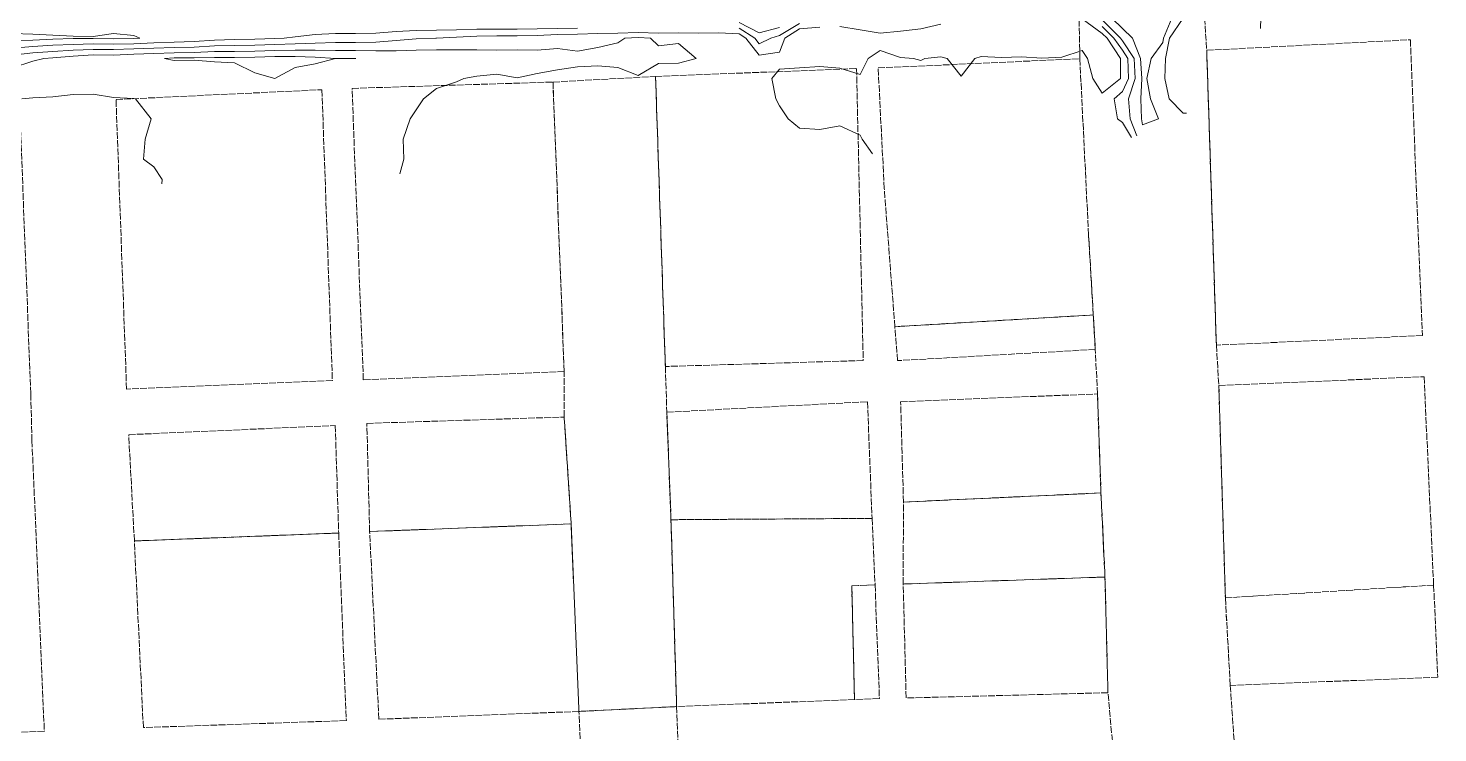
# Model space of a CAD drawing. Extents: x 2926914 to 2934323, y 13779309 to 13785155.
# Drawn here: x 2930018 to 2931065, y 13780807 to 13781331 of the extents above; entities that cross this region are included whole.
import ezdxf

# ---------------------------------------------------------------- set-up
doc = ezdxf.new("R2010")
doc.units = 21
doc.header["$LTSCALE"] = 10
doc.header["$MEASUREMENT"] = 0
doc.linetypes.add('DASHED', pattern=[0.6, 0.5, -0.1])
doc.layers.add('PROJ-ADJOINING', color=8, linetype='DASHED', lineweight=13)
doc.layers.add('TOPO-CONTOUR', color=34, linetype='CONTINUOUS', lineweight=9)

msp = doc.modelspace()

# ---------------------------------------------------------------- linework, layer by layer
at = {"layer": 'PROJ-ADJOINING'}
for points in [[(2930917, 13780757.2), (2930827.8, 13780753.5), (2930820.2, 13780837.2), (2930818, 13780923.2), (2930815, 13780985.7), (2930812.4, 13781059.3), (2930810.8, 13781092.4), (2930809.3, 13781118), (2930805.8, 13781177.5), (2930799.3, 13781308.4), (2930797.7, 13781394.2), (2930888.3, 13781398.8), (2930893.6, 13781314.7), (2930900.8, 13781095.5), (2930902.6, 13781065.5), (2930907.5, 13780907.7), (2930911.1, 13780842.7)], [(2930900.8, 13781095.5), (2930893.6, 13781314.7), (2931045, 13781322.5), (2931054, 13781102.7)], [(2930664.2, 13781109.4), (2930661.8, 13781109.2), (2930653.9, 13781212), (2930649.4, 13781301.6), (2930799.3, 13781308.4), (2930805.8, 13781177.5), (2930809.3, 13781118)], [(2930491.2, 13781079.7), (2930483.9, 13781295.3), (2930633.3, 13781301.1), (2930638.3, 13781084.1)], [(2930266.7, 13781069.7), (2930258.3, 13781286.4), (2930407.7, 13781291.1), (2930416, 13781076)], [(2930499.6, 13780826.9), (2930427, 13780823.3), (2930421.2, 13780962.7), (2930416, 13781042.1), (2930416, 13781076), (2930407.7, 13781291.1), (2930483.9, 13781295.3), (2930491.2, 13781079.7), (2930492.3, 13781045.7), (2930495.4, 13780965.8)], [(2930090.7, 13781062.9), (2930082.9, 13781278.1), (2930235.9, 13781285.4), (2930243.7, 13781069.2)], [(2929685.3, 13781262.3), (2929834.9, 13781267.7), (2929860, 13781269), (2930011.2, 13781274.4), (2930019.5, 13781059.3), (2930020.4, 13781024.6), (2930029.6, 13780808.6), (2929880.3, 13780801.9), (2929853.1, 13780800.3), (2929699.7, 13780796.1)], [(2930810.8, 13781092.4), (2930665.2, 13781084.1), (2930663.8, 13781084.1), (2930661.8, 13781109.2), (2930664.2, 13781109.4), (2930809.3, 13781118)], [(2930902.6, 13781065.5), (2931055.2, 13781072.1), (2931062.3, 13780917.2), (2930907.5, 13780907.7)], [(2930815, 13780985.7), (2930668.2, 13780978.9), (2930666.1, 13781053.5), (2930812.4, 13781059.3)], [(2930644.9, 13780966.8), (2930495.4, 13780965.8), (2930492.3, 13781045.7), (2930641.4, 13781053.5)], [(2930248.4, 13780955.9), (2930096.5, 13780950), (2930092.3, 13781029), (2930245.8, 13781035.8)], [(2930271.4, 13780957), (2930269.3, 13781037.4), (2930416, 13781042.1), (2930421.2, 13780962.7)], [(2930818, 13780923.2), (2930668, 13780918), (2930668.2, 13780978.9), (2930815, 13780985.7)], [(2930427, 13780823.3), (2930278.2, 13780817.5), (2930271.4, 13780957), (2930421.2, 13780962.7)], [(2930499.6, 13780826.9), (2930495.4, 13780965.8), (2930644.9, 13780966.8), (2930647.1, 13780917.5), (2930629.8, 13780916.7), (2930631.8, 13780832.2)], [(2930254.1, 13780816.5), (2930103.2, 13780811.3), (2930096.5, 13780950), (2930248.4, 13780955.9)], [(2930820.2, 13780837.2), (2930670.2, 13780833.3), (2930668, 13780918), (2930818, 13780923.2)], [(2930650.3, 13780833), (2930631.8, 13780832.2), (2930629.8, 13780916.7), (2930647.1, 13780917.5)], [(2930907.5, 13780907.7), (2931062.3, 13780917.2), (2931065.4, 13780848.7), (2930911.1, 13780842.7)], [(2930537.8, 13779921.8), (2930453.9, 13779923.5), (2930452.9, 13779948.5), (2930444.1, 13780172.6), (2930442.1, 13780218.2), (2930451.7, 13780219), (2930448.6, 13780265.1), (2930440.4, 13780484.2), (2930438.6, 13780516.4), (2930430.4, 13780737), (2930427, 13780823.3), (2930499.6, 13780826.9), (2930502.8, 13780739.9), (2930505.7, 13780671.1), (2930511, 13780521.6), (2930513.3, 13780491.8), (2930516.2, 13780421.7), (2930519.2, 13780346.1), (2930522.1, 13780271.2), (2930527.3, 13780176.1), (2930531.4, 13780067.4), (2930535.5, 13779958.8)]]:
    msp.add_lwpolyline(points, close=True, dxfattribs=at)
at = {"layer": 'TOPO-CONTOUR'}
for points, elevation in [([(2930944.1, 13781362.7), (2930936, 13781358), (2930921, 13781361), (2930906, 13781363.5), (2930895.8, 13781353.7), (2930891, 13781352.8), (2930876, 13781346.9), (2930867.7, 13781338.7), (2930861.6, 13781323.7), (2930861, 13781320.5), (2930852.2, 13781308.7), (2930849, 13781293.7), (2930851.9, 13781278.7), (2930857.8, 13781263.7)], 124.5), ([(2930933.6, 13781331), (2930933.8, 13781338.7), (2930921, 13781348.9), (2930906, 13781350.8), (2930891, 13781348.2), (2930876.2, 13781338.7), (2930876, 13781338.5), (2930866, 13781323.7), (2930862.9, 13781308.7), (2930862.6, 13781293.7), (2930865.6, 13781278.7), (2930876, 13781268), (2930878.5, 13781268)], 124), ([(2930606, 13781332), (2930591, 13781330.6), (2930580, 13781323.7), (2930576, 13781313.4), (2930561, 13781311), (2930551.1, 13781323.7), (2930546, 13781326.9), (2930531, 13781327.6), (2930516, 13781327.4), (2930501, 13781327.6), (2930486, 13781327.5), (2930471, 13781328), (2930456, 13781327.5), (2930441, 13781327.3), (2930426, 13781326.8), (2930411, 13781326.5), (2930396, 13781325.8), (2930381, 13781325.5), (2930366, 13781325.4), (2930351, 13781325.2), (2930336, 13781324.4), (2930321, 13781323.7), (2930320.6, 13781323.7), (2930306, 13781323.2), (2930291, 13781322), (2930276, 13781320.7), (2930261, 13781320.5), (2930246, 13781320.4), (2930231, 13781320.1), (2930216, 13781319.5), (2930201, 13781318.9), (2930186, 13781318.4), (2930171, 13781318.2), (2930156, 13781318), (2930141, 13781317.1), (2930126, 13781316.8), (2930111, 13781316.3), (2930096, 13781315.7), (2930081, 13781315.2), (2930066, 13781315.3), (2930051, 13781314.7), (2930036, 13781313.8), (2930021, 13781312.9), (2930006, 13781311.1)], 123), ([(2930426, 13781331.2), (2930411, 13781331), (2930396, 13781330.6), (2930381, 13781330.5), (2930366, 13781330.5), (2930351, 13781330.5), (2930336, 13781330), (2930321, 13781329.6), (2930306, 13781329.4), (2930291, 13781328.7), (2930276, 13781327.5), (2930261, 13781327.3), (2930246, 13781327.2), (2930231, 13781326.5), (2930216, 13781324.8), (2930207.9, 13781323.7), (2930201, 13781323.4), (2930186, 13781322.9), (2930171, 13781322.6), (2930156, 13781322.3), (2930141, 13781321.2), (2930126, 13781320.8), (2930111, 13781320.2), (2930096, 13781319.6), (2930081, 13781319.2), (2930066, 13781319.4), (2930051, 13781319), (2930036, 13781318.4), (2930021, 13781317.6), (2930006, 13781316.4)], 123.5), ([(2930576, 13781331.6), (2930561, 13781327.7), (2930546, 13781335.4)], 124), ([(2930591, 13781334.5), (2930576, 13781325.8), (2930569.5, 13781323.7), (2930561, 13781319.6), (2930557.8, 13781323.7), (2930546, 13781331.2)], 123.5), ([(2930645.2, 13781237.7), (2930637.6, 13781248.7), (2930636, 13781251.5), (2930621, 13781258.6), (2930606, 13781255.8), (2930591, 13781256.7), (2930582.6, 13781263.7), (2930576, 13781273.3), (2930573.4, 13781278.7), (2930570.3, 13781293.7), (2930576, 13781300.6), (2930591, 13781301.7), (2930606, 13781302.7), (2930621, 13781301.3), (2930636, 13781296.6), (2930642, 13781308.7), (2930651, 13781314.6), (2930666, 13781309.4), (2930675.6, 13781308.7), (2930681, 13781307), (2930684, 13781308.7), (2930696, 13781309.8), (2930700.6, 13781308.7), (2930711, 13781295.4), (2930721.3, 13781308.7), (2930726, 13781310.1), (2930741, 13781309.3), (2930756, 13781309.9), (2930771, 13781308.9), (2930786, 13781309.5), (2930801, 13781314.5), (2930805.1, 13781308.7), (2930809, 13781293.7), (2930816, 13781282.8), (2930829.5, 13781293.7), (2930829.5, 13781308.7), (2930819.6, 13781323.7), (2930816, 13781327.3), (2930801, 13781338.1)], 123), ([(2930696, 13781334.1), (2930681, 13781330.6), (2930666, 13781328.9), (2930651, 13781327.4), (2930636, 13781330), (2930621, 13781332.4)], 123), ([(2930841.7, 13781251), (2930836.6, 13781263.7), (2930835.4, 13781278.7), (2930840.4, 13781293.7), (2930839.7, 13781308.7), (2930831, 13781321.7), (2930829.5, 13781323.7), (2930816, 13781337.3)], 124), ([(2930837.6, 13781249.8), (2930831, 13781261), (2930827.2, 13781263.7), (2930824.8, 13781278.7), (2930831, 13781284.1), (2930835.5, 13781293.7), (2930835.1, 13781308.7), (2930831, 13781314.9), (2930824.6, 13781323.7), (2930816, 13781332.3)], 123.5), ([(2930857.8, 13781263.7), (2930846, 13781259.4), (2930845.2, 13781263.7), (2930844.7, 13781278.7), (2930845.3, 13781293.7), (2930844.3, 13781308.7), (2930838.5, 13781323.7), (2930831, 13781330.9), (2930823.2, 13781338.7)], 124.5), ([(2930006, 13781327.1), (2930021, 13781326.8), (2930036, 13781326), (2930051, 13781325.2), (2930066, 13781325), (2930081, 13781327.1), (2930096, 13781325.8), (2930100.6, 13781323.7), (2930096, 13781323.5), (2930081, 13781323.3), (2930066, 13781323.5), (2930051, 13781323.4), (2930036, 13781322.9), (2930021, 13781322.3), (2930006, 13781321.7)], 124), ([(2930293.9, 13781222.9), (2930296.8, 13781233.7), (2930296.4, 13781248.7), (2930301.4, 13781263.7), (2930306, 13781270.4), (2930311.4, 13781278.7), (2930321, 13781286.3), (2930336, 13781291.3), (2930341.3, 13781293.7), (2930351, 13781295.4), (2930366, 13781297), (2930381, 13781294.3), (2930396, 13781297.4), (2930411, 13781300.1), (2930426, 13781302.4), (2930441, 13781303.2), (2930456, 13781301.9), (2930471, 13781295.9), (2930486, 13781304.8), (2930501, 13781305.1), (2930514, 13781308.7), (2930501, 13781319.8), (2930486, 13781318.1), (2930480.1, 13781323.7), (2930471, 13781324.1), (2930461.2, 13781323.7), (2930456, 13781320.2), (2930441, 13781316.7), (2930426, 13781314.1), (2930411, 13781316), (2930396, 13781314.9), (2930381, 13781315.1), (2930366, 13781314.8), (2930351, 13781315.1), (2930336, 13781315), (2930321, 13781315), (2930306, 13781314.9), (2930291, 13781314.4), (2930276, 13781314.2), (2930261, 13781314.6), (2930246, 13781314.6), (2930231, 13781314.8), (2930216, 13781314.8), (2930201, 13781314.5), (2930186, 13781314), (2930171, 13781313.8), (2930156, 13781313.7), (2930141, 13781313), (2930126, 13781312.9), (2930111, 13781312.4), (2930096, 13781311.7), (2930081, 13781311.2), (2930066, 13781311.3), (2930051, 13781310.3), (2930036, 13781309.2), (2930029.2, 13781308.7), (2930021, 13781306.5), (2930006, 13781301.7)], 122.5), ([(2930012.9, 13781278.7), (2930021, 13781279.4), (2930036, 13781280.2), (2930051, 13781281.8), (2930066, 13781282.1), (2930081, 13781279.5), (2930096, 13781278.9), (2930097.4, 13781278.7), (2930108.9, 13781263.7), (2930104.6, 13781248.7), (2930103.3, 13781233.7), (2930111, 13781228.2), (2930117.2, 13781218.7), (2930116.8, 13781215.4)], 122.5)]:
    msp.add_lwpolyline(points, dxfattribs=dict(at, elevation=elevation))
at = {"layer": 'TOPO-CONTOUR', "elevation": 122}
msp.add_lwpolyline([(2930201, 13781293.7), (2930201, 13781293.7), (2930216, 13781302), (2930231, 13781304.7), (2930246, 13781308.7), (2930261, 13781308.7), (2930261.2, 13781308.7), (2930261, 13781308.7), (2930246, 13781308.7), (2930231, 13781309.6), (2930216, 13781310), (2930201, 13781310), (2930186, 13781309.5), (2930171, 13781309.3), (2930156, 13781309.3), (2930141, 13781309), (2930126, 13781309), (2930118.9, 13781308.7), (2930126, 13781307), (2930141, 13781307.4), (2930156, 13781306), (2930171, 13781305.4), (2930186, 13781297.9), (2930201, 13781293.7)], close=True, dxfattribs=at)

doc.saveas('drawing.dxf')
